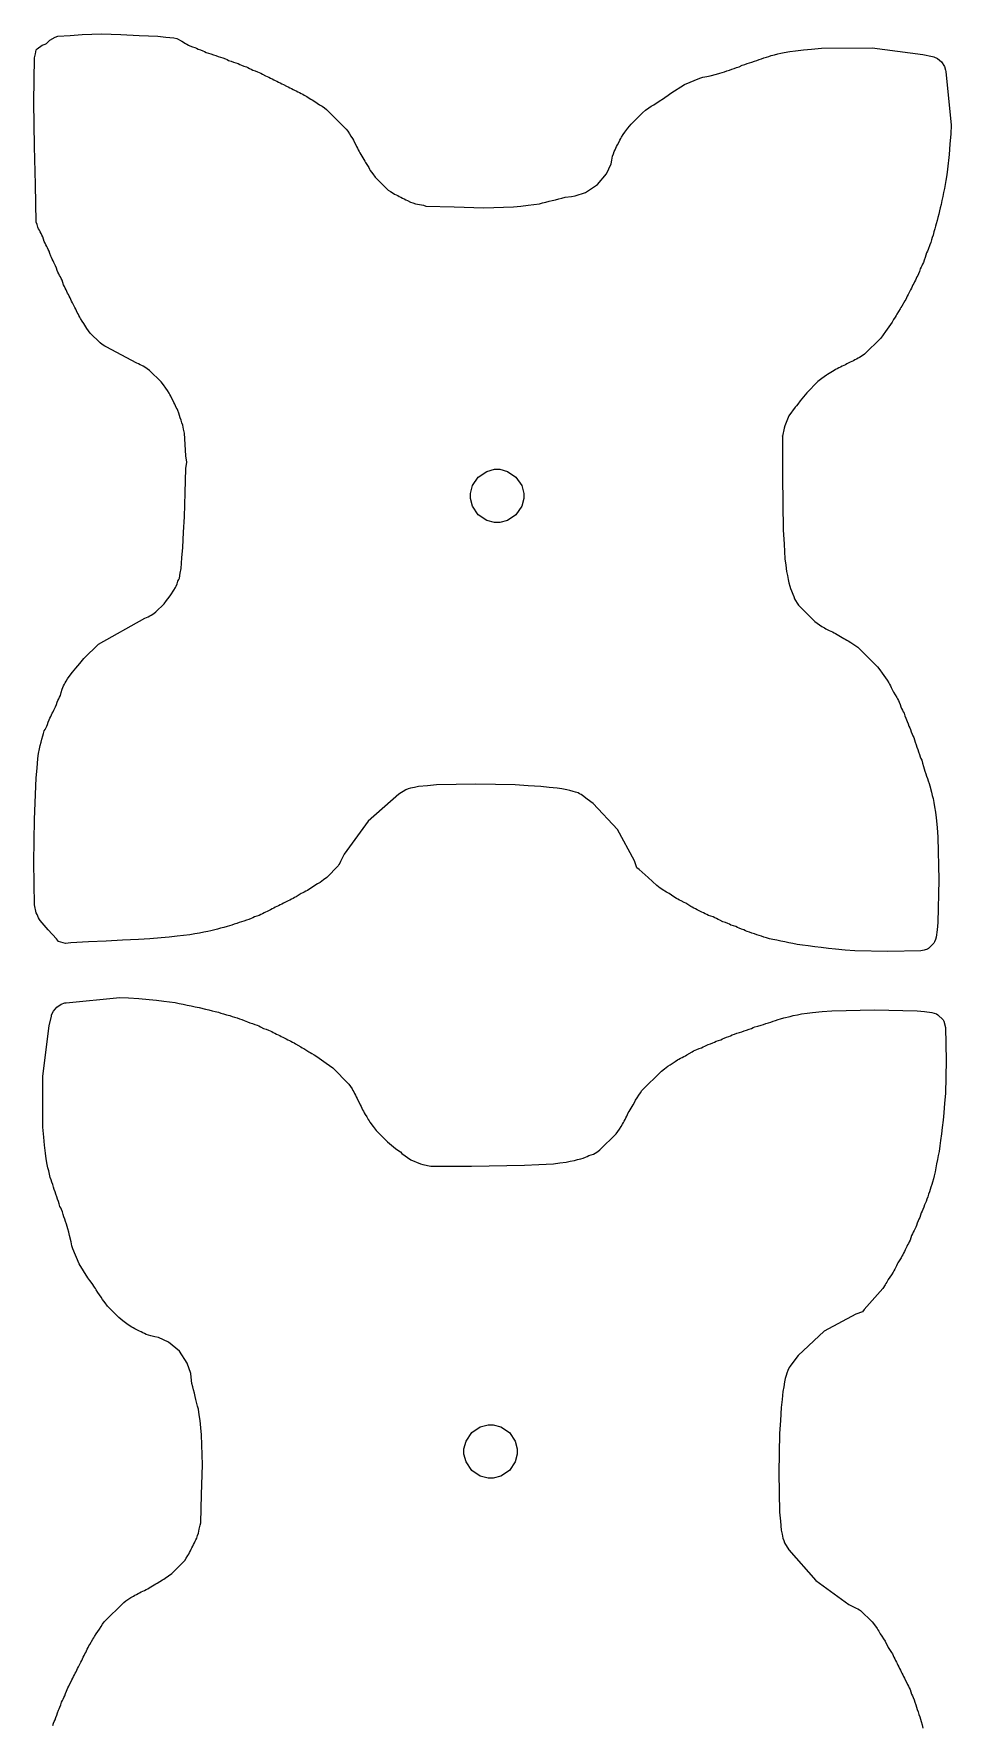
# Model space of a CAD drawing. Extents: x 0 to 47.2, y 0 to 95.3.
# Drawn here: x 35.75 to 40.05, y 84.73 to 92.66 of the extents above; entities that cross this region are included whole.
import ezdxf

# ---------------------------------------------------------------- set-up
doc = ezdxf.new("R2010")
doc.units = 0
doc.layers.get('0').update_dxf_attribs({"linetype": 'CONTINUOUS'})

msp = doc.modelspace()

# ---------------------------------------------------------------- linework, layer by layer
at = {"color": 0}
for points in [[(39.2569, 90.7742), (39.2569, 90.5824), (39.2607, 90.3349), (39.2644, 90.2668), (39.2682, 90.199), (39.2721, 90.1687), (39.2758, 90.1386), (39.2796, 90.1197), (39.2833, 90.101), (39.2871, 90.0858), (39.2908, 90.0707), (39.2946, 90.0594), (39.2983, 90.0481), (39.3022, 90.0406), (39.306, 90.0331), (39.3097, 90.0217), (39.3135, 90.0104), (39.3172, 90.0036), (39.3249, 89.9915), (39.3324, 89.9811), (39.4089, 89.9047), (39.4192, 89.8971), (39.4304, 89.8896), (39.4418, 89.8821), (39.4539, 89.8744), (39.4607, 89.8708), (39.4757, 89.8632), (39.4833, 89.8594), (39.4908, 89.8557), (39.4983, 89.8519), (39.506, 89.8481), (39.5126, 89.8443), (39.5369, 89.8293), (39.5436, 89.8254), (39.5512, 89.8217), (39.5588, 89.8179), (39.5654, 89.8142), (39.5776, 89.8065), (39.6003, 89.7915), (39.6106, 89.784), (39.7021, 89.6931), (39.7135, 89.6783), (39.7247, 89.6625), (39.7324, 89.6519), (39.7399, 89.6406), (39.7474, 89.6293), (39.755, 89.6171), (39.7587, 89.6104), (39.7625, 89.6029), (39.7662, 89.5953), (39.7737, 89.5803), (39.7775, 89.5735), (39.7926, 89.5492), (39.7964, 89.5425), (39.8001, 89.535), (39.804, 89.5274), (39.8078, 89.5161), (39.8115, 89.5047), (39.8153, 89.4972), (39.819, 89.4897), (39.8229, 89.4821), (39.8267, 89.4746), (39.8304, 89.4633), (39.8342, 89.4519), (39.8379, 89.4444), (39.8417, 89.4368), (39.8456, 89.4256), (39.8492, 89.4142), (39.8531, 89.4067), (39.8568, 89.3992), (39.8606, 89.3878), (39.8643, 89.3765), (39.8681, 89.369), (39.8719, 89.3614), (39.8757, 89.3501), (39.8794, 89.3388), (39.8832, 89.3275), (39.8869, 89.3161), (39.8907, 89.3049), (39.8946, 89.2935), (39.8983, 89.2822), (39.9021, 89.2708), (39.9058, 89.2633), (39.9096, 89.2557), (39.9135, 89.2407), (39.9172, 89.2256), (39.921, 89.2143), (39.9247, 89.2029), (39.9285, 89.1917), (39.9322, 89.1803), (39.936, 89.169), (39.9397, 89.1576), (39.9436, 89.1464), (39.9474, 89.135), (39.9549, 89.1049), (39.9586, 89.0897), (39.9625, 89.0747), (39.9663, 89.0558), (39.97, 89.0369), (39.9738, 89.0106), (39.9775, 88.9842), (39.9812, 88.9389), (39.9851, 88.8936), (39.9889, 88.6936), (39.9851, 88.4936), (39.9812, 88.4597), (39.9775, 88.4257), (39.9738, 88.4144), (39.97, 88.4031), (39.9663, 88.3972), (39.9418, 88.3729), (39.936, 88.3692), (39.921, 88.3653), (39.9058, 88.3617), (39.7511, 88.3578), (39.5965, 88.3617), (39.5512, 88.3653), (39.506, 88.3692), (39.4719, 88.3729), (39.4381, 88.3767), (39.4078, 88.3804), (39.3776, 88.3842), (39.3513, 88.3881), (39.3249, 88.3918), (39.306, 88.3956), (39.2871, 88.3993), (39.2682, 88.4031), (39.2493, 88.4068), (39.2306, 88.4107), (39.2117, 88.4144), (39.1965, 88.4182), (39.1815, 88.4219), (39.1701, 88.4257), (39.1587, 88.4296), (39.1475, 88.4333), (39.1361, 88.4371), (39.1249, 88.4408), (39.1136, 88.4446), (39.1022, 88.4483), (39.091, 88.4521), (39.0833, 88.4558), (39.0758, 88.4597), (39.0644, 88.4635), (39.0532, 88.4672), (39.0457, 88.471), (39.0381, 88.4747), (39.0268, 88.4786), (39.0154, 88.4824), (39.0079, 88.4861), (39.0004, 88.4899), (38.989, 88.4936), (38.9776, 88.4974), (38.9626, 88.505), (38.9551, 88.5087), (38.9475, 88.5125), (38.94, 88.5162), (38.9325, 88.5201), (38.9211, 88.5238), (38.9099, 88.5276), (38.9022, 88.5314), (38.8947, 88.5351), (38.8872, 88.5389), (38.8796, 88.5426), (38.8721, 88.5464), (38.8569, 88.554), (38.8494, 88.5578), (38.8419, 88.5615), (38.8343, 88.5653), (38.8276, 88.5692), (38.8033, 88.5842), (38.7967, 88.5879), (38.7815, 88.5956), (38.774, 88.5993), (38.7664, 88.6031), (38.7597, 88.6068), (38.7475, 88.6143), (38.7363, 88.6219), (38.725, 88.6294), (38.7128, 88.6369), (38.7061, 88.6408), (38.7, 88.6446), (38.6835, 88.6558), (38.6686, 88.6672), (38.6268, 88.7049), (38.5844, 88.7426), (38.574, 88.7503), (38.5635, 88.7825), (38.4831, 88.9296), (38.3693, 89.0526), (38.3421, 89.0729), (38.3194, 89.0897), (38.3138, 89.0935), (38.3061, 89.0974), (38.2986, 89.1011), (38.2872, 89.1049), (38.276, 89.1086), (38.2608, 89.1124), (38.2458, 89.1161), (38.2232, 89.12), (38.2006, 89.1238), (38.1628, 89.1275), (38.125, 89.1313), (38.0647, 89.135), (38.0043, 89.1388), (37.8194, 89.1426), (37.6346, 89.1388), (37.5931, 89.135), (37.5515, 89.1313), (37.5328, 89.1275), (37.5139, 89.1238), (37.5025, 89.12), (37.4913, 89.1161), (37.4585, 89.0957), (37.3153, 88.9694), (37.2029, 88.8149), (37.1856, 88.7804), (37.1818, 88.7728), (37.1781, 88.7653), (37.1743, 88.7596), (37.1211, 88.7049), (37.1064, 88.6936), (37.0897, 88.6824), (37.0838, 88.6785), (37.0771, 88.6747), (37.0649, 88.6672), (37.0536, 88.6597), (37.0422, 88.6521), (37.0301, 88.6446), (37.0233, 88.6408), (37.0158, 88.6369), (37.0083, 88.6332), (37.0015, 88.6294), (36.9772, 88.6143), (36.9706, 88.6106), (36.9631, 88.6068), (36.9554, 88.6031), (36.9479, 88.5993), (36.9404, 88.5956), (36.9253, 88.5879), (36.9178, 88.5842), (36.9103, 88.5804), (36.9026, 88.5767), (36.8951, 88.5729), (36.8875, 88.5692), (36.88, 88.5653), (36.8725, 88.5615), (36.8649, 88.5578), (36.8574, 88.554), (36.8422, 88.5464), (36.8347, 88.5426), (36.8272, 88.5389), (36.8197, 88.5351), (36.8121, 88.5314), (36.8046, 88.5276), (36.7932, 88.5238), (36.7819, 88.5201), (36.7743, 88.5162), (36.7668, 88.5125), (36.7554, 88.5087), (36.7442, 88.505), (36.7329, 88.5012), (36.7215, 88.4974), (36.7103, 88.4936), (36.6989, 88.4899), (36.6876, 88.4861), (36.6762, 88.4824), (36.665, 88.4786), (36.6536, 88.4747), (36.6386, 88.471), (36.6235, 88.4672), (36.6083, 88.4635), (36.5782, 88.4558), (36.5631, 88.4521), (36.5442, 88.4483), (36.5253, 88.4446), (36.5028, 88.4408), (36.4801, 88.4371), (36.4499, 88.4333), (36.4197, 88.4296), (36.3819, 88.4257), (36.3443, 88.4219), (36.2914, 88.4182), (36.2386, 88.4144), (36.1632, 88.4107), (36.0878, 88.4068), (36.0047, 88.4031), (35.9217, 88.3993), (35.8971, 88.3956), (35.8631, 88.4049), (35.8537, 88.4182), (35.8161, 88.4597), (35.7783, 88.5029), (35.7746, 88.5087), (35.7708, 88.5162), (35.7671, 88.5238), (35.7632, 88.5314), (35.7594, 88.5389), (35.7519, 88.5767), (35.7482, 88.7767), (35.7519, 88.9765), (35.7594, 89.1728), (35.7632, 89.2181), (35.7671, 89.2633), (35.7708, 89.286), (35.7746, 89.3086), (35.7783, 89.3236), (35.7821, 89.3388), (35.7858, 89.3539), (35.7897, 89.369), (35.7935, 89.3803), (35.7972, 89.3917), (35.801, 89.3992), (35.8085, 89.4142), (35.8122, 89.4218), (35.8161, 89.4331), (35.8199, 89.4444), (35.8236, 89.4519), (35.8274, 89.4596), (35.8311, 89.4671), (35.8349, 89.4746), (35.8387, 89.4821), (35.8425, 89.4897), (35.85, 89.5047), (35.8537, 89.5161), (35.8576, 89.5274), (35.8614, 89.535), (35.8651, 89.5425), (35.8689, 89.5501), (35.8726, 89.5576), (35.8764, 89.5726), (35.8803, 89.5878), (35.8839, 89.5953), (35.8878, 89.6029), (35.8915, 89.6104), (35.8953, 89.6179), (35.899, 89.6247), (35.9067, 89.6368), (35.9142, 89.6474), (35.9293, 89.6669), (35.9443, 89.6858), (35.9632, 89.7085), (35.9821, 89.731), (36.051, 89.799), (36.2689, 89.9199), (36.2764, 89.9236), (36.2839, 89.9274), (36.2914, 89.9311), (36.2982, 89.9349), (36.3103, 89.9425), (36.3207, 89.95), (36.3594, 89.9879), (36.3707, 90.0028), (36.3819, 90.0186), (36.3896, 90.0292), (36.4046, 90.0518), (36.4122, 90.064), (36.416, 90.0707), (36.4197, 90.0821), (36.4235, 90.0933), (36.4272, 90.101), (36.4311, 90.1085), (36.4347, 90.1311), (36.4386, 90.1537), (36.4424, 90.2028), (36.4461, 90.2518), (36.4499, 90.3235), (36.4536, 90.3951), (36.4575, 90.5083), (36.4612, 90.6215), (36.465, 90.6518), (36.4612, 90.6819), (36.4575, 90.7347), (36.4536, 90.7875), (36.4499, 90.8064), (36.4461, 90.8253), (36.4424, 90.8365), (36.4386, 90.8479), (36.4347, 90.8592), (36.4311, 90.8706), (36.4272, 90.8819), (36.4235, 90.8932), (36.4197, 90.9007), (36.416, 90.9082), (36.4122, 90.9158), (36.4085, 90.9233), (36.4046, 90.931), (36.4008, 90.9385), (36.3933, 90.9536), (36.3896, 90.9611), (36.3857, 90.9686), (36.3819, 90.9754), (36.3744, 90.9875), (36.3669, 90.9982), (36.3556, 91.0139), (36.3443, 91.0287), (36.2904, 91.0818), (36.2801, 91.0893), (36.2679, 91.0969), (36.2613, 91.1007), (36.2538, 91.1044), (36.2461, 91.1082), (36.2386, 91.1121), (36.2311, 91.1158), (36.0878, 91.1913), (36.081, 91.195), (36.0689, 91.2026), (36.0585, 91.2101), (36.0122, 91.2564), (36.0047, 91.2667), (35.9972, 91.2781), (35.9821, 91.3007), (35.9744, 91.3119), (35.9669, 91.3242), (35.9632, 91.3308), (35.9594, 91.3383), (35.9557, 91.346), (35.9519, 91.3535), (35.9482, 91.361), (35.9443, 91.3686), (35.9406, 91.3761), (35.9331, 91.3912), (35.9293, 91.3988), (35.9254, 91.4063), (35.9217, 91.4139), (35.9179, 91.4214), (35.9142, 91.4289), (35.9104, 91.4365), (35.9067, 91.444), (35.9028, 91.4515), (35.899, 91.459), (35.8953, 91.4667), (35.8915, 91.4742), (35.8878, 91.4818), (35.8839, 91.4931), (35.8803, 91.5044), (35.8764, 91.5119), (35.8726, 91.5194), (35.8689, 91.5271), (35.8651, 91.5346), (35.8614, 91.5421), (35.8576, 91.5496), (35.8537, 91.561), (35.85, 91.5724), (35.8425, 91.5874), (35.8387, 91.595), (35.8349, 91.6025), (35.8311, 91.61), (35.8274, 91.6175), (35.8236, 91.6289), (35.8199, 91.6401), (35.8161, 91.6478), (35.8122, 91.6553), (35.8085, 91.6629), (35.8047, 91.6704), (35.801, 91.6779), (35.7972, 91.6856), (35.7935, 91.6968), (35.7897, 91.7081), (35.7858, 91.7157), (35.7821, 91.7232), (35.7783, 91.7307), (35.7746, 91.7383), (35.7708, 91.7458), (35.7671, 91.7535), (35.7632, 91.7647), (35.7594, 91.7761), (35.7557, 91.9533), (35.7519, 92.1307), (35.7482, 92.3382), (35.7519, 92.5457), (35.7557, 92.5646), (35.7594, 92.5835), (35.7632, 92.5893), (35.7875, 92.6061), (35.801, 92.6099), (35.8069, 92.6136), (35.8236, 92.6288), (35.8479, 92.6438), (35.8614, 92.6476), (35.9179, 92.6514), (35.9744, 92.6551), (36.065, 92.6589), (36.1556, 92.6551), (36.2424, 92.6514), (36.3292, 92.6476), (36.3669, 92.6438), (36.4046, 92.64), (36.4182, 92.6363), (36.4424, 92.625), (36.459, 92.6136), (36.465, 92.6099), (36.4725, 92.6061), (36.4801, 92.6024), (36.4914, 92.5985), (36.5028, 92.5947), (36.5103, 92.591), (36.5178, 92.5872), (36.5292, 92.5835), (36.5404, 92.5796), (36.5481, 92.5758), (36.5556, 92.5721), (36.5668, 92.5683), (36.5782, 92.5646), (36.5896, 92.5608), (36.6008, 92.5571), (36.6121, 92.5532), (36.6235, 92.5494), (36.6347, 92.5457), (36.6461, 92.5419), (36.6536, 92.5382), (36.6613, 92.5344), (36.6725, 92.5306), (36.6838, 92.5268), (36.6951, 92.5231), (36.7064, 92.5193), (36.714, 92.5156), (36.7215, 92.5118), (36.7329, 92.5079), (36.7442, 92.5042), (36.7518, 92.5004), (36.7593, 92.4967), (36.7668, 92.4929), (36.7743, 92.489), (36.7857, 92.4854), (36.7969, 92.4815), (36.8046, 92.4778), (36.8121, 92.474), (36.8197, 92.4703), (36.8347, 92.4626), (36.8422, 92.4589), (36.8499, 92.4551), (36.8574, 92.4514), (36.8649, 92.4476), (36.8725, 92.4439), (36.88, 92.44), (36.8875, 92.4363), (36.8951, 92.4325), (36.9026, 92.4288), (36.9103, 92.425), (36.9178, 92.4213), (36.9328, 92.4136), (36.9404, 92.4099), (36.9479, 92.4061), (36.9554, 92.4024), (36.9631, 92.3986), (36.9706, 92.3949), (36.9781, 92.391), (36.9857, 92.3872), (36.9932, 92.3835), (37.0007, 92.3797), (37.0083, 92.376), (37.015, 92.3721), (37.0271, 92.3646), (37.0393, 92.3571), (37.046, 92.3533), (37.0528, 92.3494), (37.0649, 92.3419), (37.0763, 92.3344), (37.0875, 92.3269), (37.0989, 92.3193), (37.1101, 92.3118), (37.1204, 92.3043), (37.2121, 92.2126), (37.2196, 92.2024), (37.2271, 92.191), (37.2346, 92.1797), (37.2422, 92.1676), (37.246, 92.1608), (37.2497, 92.1533), (37.2574, 92.1382), (37.2611, 92.1307), (37.2649, 92.1232), (37.2686, 92.1156), (37.2724, 92.1081), (37.2761, 92.1006), (37.28, 92.0938), (37.295, 92.0694), (37.2988, 92.0628), (37.3026, 92.0561), (37.3176, 92.0318), (37.3214, 92.025), (37.3251, 92.019), (37.3365, 92.0024), (37.3479, 91.9876), (37.4092, 91.9269), (37.4196, 91.9194), (37.4317, 91.9118), (37.4385, 91.9081), (37.446, 91.9043), (37.4535, 91.9006), (37.4611, 91.8968), (37.4686, 91.8931), (37.4761, 91.8892), (37.4836, 91.8854), (37.4913, 91.8817), (37.4987, 91.8779), (37.5139, 91.8703), (37.5251, 91.8665), (37.5365, 91.8628), (37.5553, 91.859), (37.5742, 91.8553), (37.5856, 91.8515), (37.7176, 91.8478), (37.8572, 91.844), (37.9968, 91.8478), (38.0307, 91.8515), (38.0647, 91.8553), (38.0911, 91.859), (38.1175, 91.8628), (38.1326, 91.8665), (38.1476, 91.8703), (38.1628, 91.8742), (38.1779, 91.8779), (38.1929, 91.8817), (38.2081, 91.8854), (38.2232, 91.8892), (38.2382, 91.8931), (38.2685, 91.8968), (38.2851, 91.8989), (38.3339, 91.9154), (38.3894, 91.9521), (38.4317, 92.0035), (38.4532, 92.0503), (38.4571, 92.0665), (38.4608, 92.0854), (38.4646, 92.0967), (38.4683, 92.1081), (38.4722, 92.1156), (38.476, 92.1232), (38.4797, 92.1307), (38.4835, 92.1382), (38.4911, 92.1533), (38.4949, 92.1608), (38.4986, 92.1685), (38.5024, 92.1751), (38.5099, 92.1872), (38.5174, 92.1979), (38.5325, 92.2175), (38.5476, 92.2361), (38.6007, 92.2892), (38.6156, 92.3004), (38.6312, 92.3118), (38.6419, 92.3193), (38.6533, 92.3269), (38.6646, 92.3344), (38.6767, 92.3419), (38.6835, 92.3457), (38.6894, 92.3494), (38.7061, 92.3608), (38.721, 92.3721), (38.7331, 92.3814), (38.7983, 92.421), (38.8688, 92.4507), (38.8835, 92.4551), (38.9022, 92.4589), (38.9174, 92.4626), (38.9475, 92.4703), (38.9626, 92.474), (38.974, 92.4778), (38.9853, 92.4815), (38.9965, 92.4854), (39.0079, 92.489), (39.0192, 92.4929), (39.0306, 92.4967), (39.0419, 92.5004), (39.0532, 92.5042), (39.0682, 92.5118), (39.0796, 92.5156), (39.091, 92.5193), (39.1022, 92.5231), (39.1136, 92.5268), (39.1249, 92.5306), (39.1361, 92.5344), (39.1475, 92.5382), (39.1587, 92.5419), (39.1701, 92.5457), (39.1815, 92.5494), (39.1928, 92.5532), (39.2042, 92.5571), (39.2192, 92.5608), (39.2343, 92.5646), (39.2493, 92.5683), (39.2644, 92.5721), (39.2908, 92.5758), (39.3172, 92.5796), (39.355, 92.5835), (39.3928, 92.5872), (39.4401, 92.5919), (39.6779, 92.5926), (39.9138, 92.5625), (39.9603, 92.5519), (39.9663, 92.5506), (39.9835, 92.5426), (40.0025, 92.5269), (40.0157, 92.5063), (40.0214, 92.4881), (40.0221, 92.4819), (40.0474, 92.2307), (40.0454, 92.191), (40.0456, 92.191), (40.0418, 92.1419), (40.0381, 92.0929), (40.0304, 92.025), (40.0267, 91.9986), (40.0229, 91.9722), (40.0192, 91.9533), (40.0154, 91.9346), (40.0117, 91.9157), (40.0078, 91.8968), (40.004, 91.8779), (40.0003, 91.859), (39.9965, 91.844), (39.9928, 91.8289), (39.9889, 91.8137), (39.9851, 91.7986), (39.9814, 91.7836), (39.9776, 91.7685), (39.9739, 91.7572), (39.9701, 91.7458), (39.9663, 91.7307), (39.9625, 91.7157), (39.9588, 91.7043), (39.955, 91.6931), (39.9513, 91.6817), (39.9475, 91.6704), (39.9399, 91.6478), (39.9361, 91.6401), (39.9324, 91.6326), (39.9286, 91.6214), (39.9249, 91.61), (39.9211, 91.5987), (39.9172, 91.5874), (39.9135, 91.5799), (39.9097, 91.5724), (39.906, 91.5647), (39.9022, 91.5572), (39.8983, 91.5458), (39.8946, 91.5346), (39.8908, 91.5271), (39.8871, 91.5194), (39.8833, 91.5119), (39.8796, 91.5044), (39.8757, 91.4968), (39.8721, 91.4893), (39.8682, 91.4818), (39.8644, 91.4742), (39.8607, 91.4667), (39.8569, 91.459), (39.8493, 91.444), (39.8456, 91.4365), (39.8418, 91.4289), (39.8381, 91.4214), (39.8343, 91.4139), (39.8306, 91.4071), (39.8154, 91.3828), (39.8117, 91.3761), (39.8078, 91.3694), (39.7928, 91.3451), (39.789, 91.3383), (39.7853, 91.3317), (39.7776, 91.3194), (39.7701, 91.3082), (39.755, 91.2856), (39.7475, 91.2743), (39.74, 91.2636), (39.7286, 91.2478), (39.7172, 91.2331), (39.6408, 91.1572), (39.6306, 91.1497), (39.6183, 91.1422), (39.6117, 91.1383), (39.6042, 91.1347), (39.5965, 91.1308), (39.589, 91.1271), (39.5815, 91.1233), (39.5739, 91.1196), (39.5589, 91.1119), (39.5514, 91.1082), (39.5437, 91.1044), (39.5363, 91.1007), (39.5286, 91.0969), (39.5211, 91.0932), (39.5136, 91.0893), (39.506, 91.0856), (39.4993, 91.0818), (39.475, 91.0667), (39.4683, 91.0629), (39.4624, 91.0592), (39.4419, 91.0442), (39.4232, 91.029), (39.3703, 90.976), (39.3551, 90.9574), (39.34, 90.9383), (39.3287, 90.9233), (39.3231, 90.9158), (39.3157, 90.9088), (39.2863, 90.8679), (39.2671, 90.8214), (39.265, 90.8114), (39.2569, 90.774), (39.2569, 90.7742)], [(38.3439, 91.9204), (38.3439, 91.9204)], [(37.9194, 90.6183), (37.9315, 90.6183), (37.9681, 90.6085), (38.0078, 90.5817), (38.0346, 90.5419), (38.0444, 90.5054), (38.0444, 90.4933), (38.0444, 90.4811), (38.0346, 90.4446), (38.0078, 90.4049), (37.9681, 90.3781), (37.9315, 90.3683), (37.9194, 90.3683), (37.9072, 90.3683), (37.8708, 90.3781), (37.8311, 90.4049), (37.8043, 90.4446), (37.7944, 90.4811), (37.7944, 90.4933), (37.7944, 90.5054), (37.8043, 90.5419), (37.8311, 90.5817), (37.8708, 90.6085), (37.9072, 90.6183), (37.9194, 90.6183)], [(36.4619, 86.4396), (36.4618, 86.4396)], [(37.764, 86.0151), (37.764, 86.0272), (37.7737, 86.0637), (37.8006, 86.1035), (37.8403, 86.1303), (37.8768, 86.1401), (37.889, 86.1401), (37.9012, 86.1401), (37.9376, 86.1303), (37.9775, 86.1035), (38.0042, 86.0637), (38.014, 86.0272), (38.014, 86.0151), (38.014, 86.0029), (38.0042, 85.9665), (37.9775, 85.9267), (37.9376, 85.9), (37.9012, 85.8901), (37.889, 85.8901), (37.8768, 85.8901), (37.8403, 85.9), (37.8006, 85.9267), (37.7737, 85.9665), (37.764, 86.0029), (37.764, 86.0151)]]:
    msp.add_lwpolyline(points, close=True, dxfattribs=at)
msp.add_lwpolyline([(35.8365, 84.7304), (35.8404, 84.7418), (35.8442, 84.7493), (35.8479, 84.7568), (35.8517, 84.7682), (35.8554, 84.7796), (35.8592, 84.7908), (35.8631, 84.8021), (35.8668, 84.8097), (35.8706, 84.8172), (35.8743, 84.8286), (35.8781, 84.8399), (35.8819, 84.8474), (35.8857, 84.8549), (35.8894, 84.8625), (35.8932, 84.87), (35.8969, 84.8814), (35.9007, 84.8926), (35.9046, 84.9003), (35.9082, 84.9078), (35.9121, 84.9153), (35.9158, 84.9229), (35.9233, 84.9379), (35.9271, 84.9454), (35.931, 84.9531), (35.9347, 84.9606), (35.9385, 84.9682), (35.9422, 84.9757), (35.946, 84.9832), (35.9497, 84.9908), (35.9536, 84.9983), (35.9574, 85.0058), (35.9649, 85.021), (35.9686, 85.0285), (35.9725, 85.036), (35.9763, 85.0436), (35.98, 85.0511), (35.9838, 85.0588), (35.9875, 85.0663), (35.9913, 85.0738), (35.995, 85.0814), (35.9987, 85.0889), (36.0026, 85.0964), (36.0064, 85.1039), (36.0101, 85.1107), (36.0253, 85.135), (36.029, 85.1417), (36.0328, 85.1483), (36.0403, 85.1606), (36.0554, 85.1832), (36.0631, 85.1944), (36.0706, 85.2058), (36.0781, 85.2161), (36.1696, 85.3076), (36.1799, 85.3153), (36.2026, 85.3304), (36.2147, 85.3379), (36.2214, 85.3417), (36.2289, 85.3454), (36.2365, 85.3492), (36.244, 85.3529), (36.2517, 85.3567), (36.2667, 85.3643), (36.2743, 85.3681), (36.2818, 85.3718), (36.2885, 85.3756), (36.3128, 85.3907), (36.3194, 85.3944), (36.3263, 85.3982), (36.3383, 85.4058), (36.3506, 85.4133), (36.3572, 85.4171), (36.3633, 85.4208), (36.3799, 85.4322), (36.3946, 85.4435), (36.4554, 85.5049), (36.4629, 85.5151), (36.4704, 85.5274), (36.4742, 85.534), (36.4779, 85.5417), (36.4818, 85.5492), (36.4856, 85.5567), (36.4893, 85.5643), (36.4931, 85.5718), (36.4968, 85.5793), (36.5006, 85.5869), (36.5044, 85.5944), (36.5082, 85.6019), (36.5119, 85.6096), (36.5157, 85.6208), (36.5194, 85.6322), (36.5233, 85.6511), (36.5271, 85.6699), (36.5308, 85.6812), (36.5346, 85.8132), (36.5383, 85.9529), (36.5346, 86.0925), (36.5308, 86.1264), (36.5271, 86.1604), (36.5233, 86.1868), (36.5194, 86.2132), (36.5157, 86.2283), (36.5082, 86.2585), (36.5044, 86.2736), (36.5006, 86.2886), (36.4968, 86.3038), (36.4931, 86.3189), (36.4893, 86.3339), (36.4856, 86.364), (36.4833, 86.3808), (36.4668, 86.4296), (36.4303, 86.4851), (36.3788, 86.5274), (36.3321, 86.5489), (36.3157, 86.5528), (36.2969, 86.5565), (36.2856, 86.5603), (36.2743, 86.564), (36.2667, 86.5678), (36.2592, 86.5717), (36.2517, 86.5754), (36.244, 86.5792), (36.2365, 86.5829), (36.2214, 86.5906), (36.2139, 86.5943), (36.2072, 86.5981), (36.195, 86.6056), (36.1844, 86.6131), (36.1649, 86.6282), (36.1463, 86.6433), (36.0932, 86.6964), (36.0818, 86.7113), (36.0706, 86.7269), (36.0631, 86.7376), (36.0554, 86.7489), (36.0479, 86.7603), (36.0403, 86.7724), (36.0365, 86.7792), (36.0328, 86.7851), (36.0215, 86.8018), (36.0101, 86.8165), (36.0008, 86.8287), (35.9612, 86.8942), (35.9315, 86.9644), (35.9271, 86.979), (35.9233, 86.9979), (35.9158, 87.0281), (35.9121, 87.0432), (35.9082, 87.0583), (35.9046, 87.0696), (35.9007, 87.081), (35.8969, 87.0922), (35.8932, 87.1036), (35.8894, 87.1149), (35.8857, 87.1262), (35.8819, 87.1375), (35.8781, 87.1489), (35.8743, 87.1564), (35.8706, 87.1639), (35.8668, 87.1753), (35.8631, 87.1865), (35.8592, 87.1979), (35.8554, 87.2092), (35.8517, 87.2206), (35.8479, 87.2319), (35.8442, 87.2432), (35.8404, 87.2544), (35.8365, 87.2658), (35.8328, 87.2771), (35.829, 87.2885), (35.8253, 87.2997), (35.8215, 87.3149), (35.8178, 87.33), (35.814, 87.345), (35.8101, 87.3601), (35.8064, 87.3865), (35.8026, 87.4129), (35.7989, 87.4507), (35.7951, 87.4883), (35.7903, 87.5358), (35.7897, 87.7736), (35.8197, 88.0094), (35.8304, 88.056), (35.8317, 88.0619), (35.8397, 88.0793), (35.8554, 88.0982), (35.8761, 88.1114), (35.8942, 88.1172), (35.9004, 88.1178), (36.1517, 88.1431), (36.1913, 88.1411), (36.1913, 88.1412), (36.2403, 88.1374), (36.2893, 88.1337), (36.3233, 88.1299), (36.3572, 88.1261), (36.3837, 88.1224), (36.4101, 88.1186), (36.4289, 88.1149), (36.4478, 88.1111), (36.4667, 88.1072), (36.4856, 88.1035), (36.5044, 88.0997), (36.5233, 88.096), (36.5535, 88.0883), (36.5685, 88.0846), (36.5836, 88.0808), (36.5988, 88.0771), (36.6139, 88.0733), (36.6251, 88.0696), (36.6364, 88.0657), (36.6515, 88.0619), (36.6667, 88.0582), (36.6779, 88.0544), (36.6893, 88.0507), (36.7006, 88.0469), (36.7119, 88.0432), (36.7232, 88.0393), (36.7346, 88.0356), (36.7421, 88.0318), (36.7496, 88.0281), (36.761, 88.0243), (36.7724, 88.0206), (36.7836, 88.0167), (36.7949, 88.0129), (36.8025, 88.0092), (36.81, 88.0054), (36.8251, 87.9978), (36.8364, 87.994), (36.8478, 87.9903), (36.8553, 87.9865), (36.8629, 87.9828), (36.8704, 87.979), (36.8779, 87.9751), (36.8854, 87.9715), (36.8931, 87.9676), (36.9006, 87.9639), (36.9081, 87.9601), (36.9157, 87.9564), (36.9307, 87.9488), (36.9382, 87.945), (36.9458, 87.9413), (36.9533, 87.9375), (36.961, 87.9338), (36.9685, 87.93), (36.9751, 87.9261), (36.9994, 87.9111), (37.0062, 87.9072), (37.0129, 87.9035), (37.0372, 87.8885), (37.0439, 87.8847), (37.0506, 87.881), (37.0628, 87.8733), (37.0742, 87.8658), (37.0854, 87.8582), (37.1081, 87.8432), (37.1188, 87.8356), (37.1344, 87.8243), (37.1493, 87.8131), (37.225, 87.7365), (37.2326, 87.7263), (37.2401, 87.714), (37.2439, 87.7074), (37.2476, 87.6999), (37.2514, 87.6922), (37.2553, 87.6847), (37.2589, 87.6771), (37.2628, 87.6696), (37.2665, 87.6621), (37.274, 87.6469), (37.2778, 87.6394), (37.2817, 87.6319), (37.2854, 87.6243), (37.2892, 87.6168), (37.2929, 87.6093), (37.2967, 87.6017), (37.3004, 87.595), (37.3081, 87.5828), (37.3156, 87.5707), (37.3193, 87.564), (37.3232, 87.5581), (37.3382, 87.5375), (37.3533, 87.5189), (37.4064, 87.4658), (37.425, 87.4508), (37.4439, 87.4357), (37.4589, 87.4243), (37.4665, 87.4187), (37.4735, 87.4114), (37.5144, 87.3819), (37.561, 87.3628), (37.571, 87.3606), (37.6083, 87.3526), (37.6082, 87.3526), (37.6082, 87.3526), (37.8, 87.3526), (38.0475, 87.3564), (38.1154, 87.3601), (38.1833, 87.3639), (38.2135, 87.3676), (38.2438, 87.3715), (38.2625, 87.3753), (38.2814, 87.379), (38.2965, 87.3828), (38.3115, 87.3865), (38.3229, 87.3903), (38.3343, 87.3942), (38.3418, 87.3978), (38.3493, 87.4017), (38.3606, 87.4054), (38.3719, 87.4092), (38.3788, 87.4129), (38.3908, 87.4206), (38.4011, 87.4281), (38.4776, 87.5044), (38.4851, 87.5149), (38.4926, 87.5261), (38.5003, 87.5375), (38.5078, 87.5496), (38.5115, 87.5562), (38.5154, 87.5639), (38.5192, 87.5714), (38.5229, 87.5789), (38.5267, 87.5865), (38.5304, 87.594), (38.5342, 87.6017), (38.5379, 87.6083), (38.5531, 87.6326), (38.5568, 87.6393), (38.5644, 87.6544), (38.5682, 87.6611), (38.5757, 87.6733), (38.5832, 87.6846), (38.5908, 87.696), (38.5983, 87.7063), (38.6893, 87.7978), (38.704, 87.809), (38.7197, 87.8204), (38.7304, 87.8279), (38.7531, 87.8431), (38.7651, 87.8506), (38.7718, 87.8544), (38.7794, 87.8582), (38.7869, 87.8619), (38.7946, 87.8657), (38.8021, 87.8694), (38.8088, 87.8733), (38.8331, 87.8883), (38.8397, 87.8921), (38.8474, 87.8958), (38.8549, 87.8996), (38.8663, 87.9035), (38.8775, 87.9072), (38.8851, 87.911), (38.8926, 87.9147), (38.9078, 87.9224), (38.919, 87.9261), (38.9303, 87.9299), (38.9379, 87.9336), (38.9454, 87.9374), (38.9568, 87.9411), (38.9681, 87.945), (38.9757, 87.9486), (38.9832, 87.9525), (38.9944, 87.9563), (39.0058, 87.96), (39.0133, 87.9638), (39.0208, 87.9675), (39.0322, 87.9714), (39.0435, 87.9751), (39.0549, 87.9789), (39.0663, 87.9826), (39.0775, 87.9864), (39.0887, 87.9901), (39.1001, 87.994), (39.1114, 87.9978), (39.119, 88.0015), (39.1265, 88.0053), (39.1417, 88.009), (39.1568, 88.0129), (39.1681, 88.0167), (39.1793, 88.0204), (39.1907, 88.0242), (39.2019, 88.0279), (39.2133, 88.0317), (39.2246, 88.0354), (39.236, 88.0392), (39.2472, 88.0431), (39.2624, 88.0468), (39.2925, 88.0543), (39.3076, 88.0581), (39.3265, 88.0619), (39.3454, 88.0657), (39.3718, 88.0694), (39.3982, 88.0732), (39.4435, 88.0769), (39.4887, 88.0807), (39.6888, 88.0846), (39.8886, 88.0807), (39.9226, 88.0769), (39.9565, 88.0732), (39.9679, 88.0694), (39.9792, 88.0657), (39.985, 88.0619), (40.0094, 88.0375), (40.0132, 88.0317), (40.0207, 88.0015), (40.0244, 87.8468), (40.0207, 87.6922), (40.0169, 87.6468), (40.0132, 87.6017), (40.0094, 87.5676), (40.0056, 87.5338), (40.0018, 87.5035), (39.9981, 87.4733), (39.9943, 87.4469), (39.9906, 87.4206), (39.9868, 87.4017), (39.9829, 87.3828), (39.9792, 87.3639), (39.9754, 87.345), (39.9717, 87.3261), (39.9679, 87.3074), (39.964, 87.2922), (39.9603, 87.2771), (39.9565, 87.2658), (39.9528, 87.2544), (39.949, 87.2432), (39.9453, 87.2318), (39.9415, 87.2206), (39.9378, 87.2092), (39.9339, 87.1979), (39.9301, 87.1865), (39.9226, 87.1715), (39.9189, 87.1601), (39.915, 87.1489), (39.9113, 87.1412), (39.9075, 87.1337), (39.9038, 87.1225), (39.9, 87.1111), (39.8963, 87.1036), (39.8924, 87.096), (39.8886, 87.0847), (39.8849, 87.0735), (39.8811, 87.0658), (39.8735, 87.0508), (39.8699, 87.0432), (39.866, 87.0357), (39.8622, 87.0281), (39.8585, 87.0168), (39.8547, 87.0054), (39.851, 86.9979), (39.8472, 86.9904), (39.8433, 86.9829), (39.8396, 86.9753), (39.8321, 86.9603), (39.8283, 86.9526), (39.8244, 86.9451), (39.8207, 86.9375), (39.8169, 86.93), (39.8132, 86.9233), (39.7981, 86.899), (39.7943, 86.8924), (39.7906, 86.8847), (39.7831, 86.8697), (39.7793, 86.8621), (39.7754, 86.8554), (39.7679, 86.8432), (39.7528, 86.8206), (39.7453, 86.8085), (39.7415, 86.8018), (39.7378, 86.7957), (39.7264, 86.7792), (39.7151, 86.7643), (39.6774, 86.7225), (39.6396, 86.68), (39.6321, 86.6697), (39.5999, 86.6592), (39.4528, 86.5787), (39.3296, 86.465), (39.3094, 86.4378), (39.2925, 86.4151), (39.2888, 86.4093), (39.2813, 86.3943), (39.2775, 86.3829), (39.2736, 86.3717), (39.2699, 86.3565), (39.2661, 86.3415), (39.2624, 86.3188), (39.2586, 86.2961), (39.2549, 86.2585), (39.251, 86.2207), (39.2472, 86.1604), (39.2435, 86.1), (39.2397, 85.9151), (39.2435, 85.7303), (39.2472, 85.6887), (39.251, 85.6472), (39.2549, 85.6283), (39.2586, 85.6096), (39.2624, 85.5982), (39.2661, 85.5868), (39.2865, 85.5542), (39.4129, 85.411), (39.5674, 85.2986), (39.6019, 85.2813), (39.6094, 85.2775), (39.6171, 85.2738), (39.6228, 85.27), (39.6774, 85.2168), (39.6888, 85.2021), (39.7, 85.1854), (39.7037, 85.1794), (39.7076, 85.1726), (39.7151, 85.1606), (39.7226, 85.1493), (39.7301, 85.1379), (39.7378, 85.1257), (39.7415, 85.119), (39.749, 85.1039), (39.7528, 85.0972), (39.7679, 85.0729), (39.7717, 85.0663), (39.7754, 85.0588), (39.7793, 85.0511), (39.7831, 85.0436), (39.7868, 85.036), (39.7906, 85.0285), (39.7943, 85.021), (39.7981, 85.0133), (39.8018, 85.0058), (39.8057, 84.9983), (39.8094, 84.9908), (39.8132, 84.9832), (39.8169, 84.9757), (39.8207, 84.9682), (39.8244, 84.9606), (39.8283, 84.9531), (39.8321, 84.9454), (39.8396, 84.9304), (39.8433, 84.9229), (39.8472, 84.9153), (39.851, 84.9078), (39.8547, 84.9003), (39.8585, 84.8889), (39.8622, 84.8776), (39.866, 84.87), (39.8699, 84.8625), (39.8735, 84.8513), (39.8774, 84.8399), (39.8811, 84.8286), (39.8886, 84.8058), (39.8924, 84.7946), (39.8963, 84.7832), (39.9, 84.7719), (39.9038, 84.7607), (39.9075, 84.7493), (39.9113, 84.7342), (39.915, 84.7192)], dxfattribs=at)

doc.saveas('drawing.dxf')
